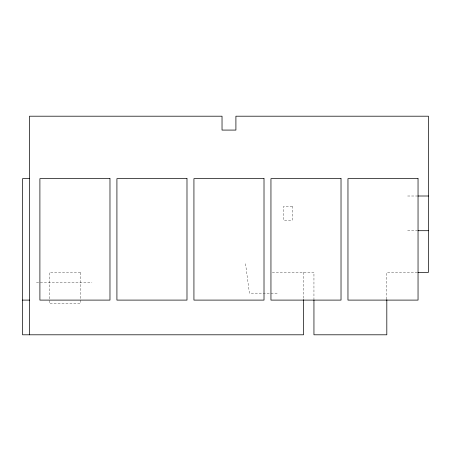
<?xml version="1.0" encoding="UTF-8"?>
<svg xmlns="http://www.w3.org/2000/svg" width="451" height="451" viewBox="0 0 451 451"><rect width="100%" height="100%" fill="white"/><g stroke="black" fill="none" stroke-linecap="round" stroke-linejoin="round"><path stroke-width="0.34" stroke-dasharray="2.25 1.69" d="M407.631 196.005L418.043 196.005M407.631 230.703L417.344 230.703M272.308 272.342L313.947 272.342L313.947 299.408M417.384 272.342L386.811 272.342L386.811 299.656M36.43 282.754L91.948 282.754M277.168 293.161L249.409 293.161L245.333 262.2M303.534 272.342L303.534 300.101M292.31 206.417L283.538 206.417L283.538 220.297L292.31 220.297L292.31 206.417M80.447 272.607L49.221 272.607L49.221 303.568L80.447 303.568L80.447 272.607"/><path stroke-width="0.68" d="M29.49 178.658L22.55 178.658L22.55 334.8L303.534 334.8L303.534 299.678M418.043 196.005L428.45 196.005M418.043 230.703L428.45 230.703M418.043 272.342L428.45 272.342L428.45 116.2L235.907 116.2L235.907 130.08L222.033 130.08L222.033 116.2L29.49 116.2L29.49 334.8M22.55 300.101L29.49 300.101M386.811 299.656L386.811 334.8L313.947 334.8L313.947 299.932M109.976 178.658L39.897 178.658L39.897 300.101L109.976 300.101L109.976 178.658M186.99 178.658L116.916 178.658L116.916 300.101L186.99 300.101L186.99 178.658M264.01 178.658L193.93 178.658L193.93 300.101L264.01 300.101L264.01 178.658M341.024 178.658L270.95 178.658L270.95 300.101L341.024 300.101L341.024 178.658M418.043 178.658L347.963 178.658L347.963 300.101L418.043 300.101L418.043 178.658"/></g></svg>
